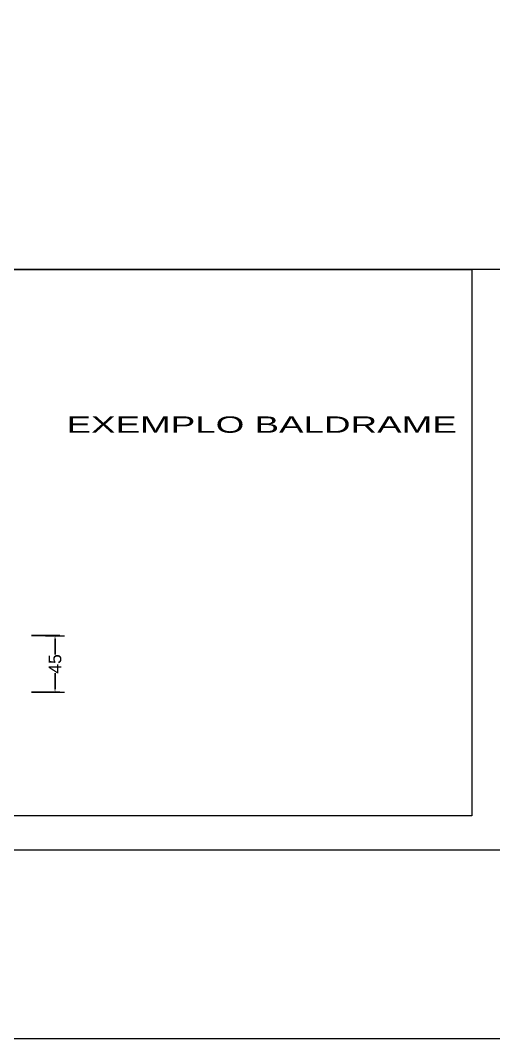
# Model space of a CAD drawing. Header units: millimetres. Extents: x 0 to 84, y 0 to 59.4.
# Drawn here: x 38.99 to 46.51, y 0 to 16.19 of the extents above; entities that cross this region are included whole.
import ezdxf
from ezdxf.enums import TextEntityAlignment as Align

# ---------------------------------------------------------------- set-up
doc = ezdxf.new("R2010")
doc.units = ezdxf.units.MM
for name, color, linetype, lineweight in [('FUN_COTAS', 2, 'Continuous', 0), ('FUN_TXT_ARMADURAS', 3, 'Continuous', 0), ('QUAD_BORDA', 1, 'Continuous', 20), ('QUAD_LIMITES', 2, 'Continuous', 0)]:
    doc.layers.add(name, color=color, linetype=linetype, lineweight=lineweight)
doc.styles.add('CYPETXT', font='arial.ttf', dxfattribs={"height": 0.2})
doc.styles.add('CYPETXT_0.3', font='arial.ttf', dxfattribs={"height": 0.2})
doc.dimstyles.new('cype_arrow', dxfattribs={"dimtxt": 0.18, "dimasz": 0.05, "dimexe": 0.075, "dimexo": 0.075, "dimgap": 0, "dimtad": 0, "dimdec": 4, "dimzin": 0, "dimdsep": 46, "dimtxsty": 'CYPETXT_0.3', "dimcen": 0.09, "dimadec": 0, "dimazin": 0, "dimtfac": 1, "dimtdec": 4, "dimtofl": 0, "dimtmove": 2, "dimatfit": 3, "dimfxl": 1, "dimtolj": 1, "dimtzin": 0, "dimarcsym": 0})

# ---------------------------------------------------------------- blocks, each defined once
blk = doc.blocks.new('*D71')
at = {"layer": 'Defpoints', "color": 0}
for p in [(39.092, 6.406), (39.542, 6.406), (39.092, 5.506)]:
    blk.add_point(p, dxfattribs=at)
at = {"layer": 'FUN_COTAS', "color": 0, "lineweight": -2, "transparency": 16777216}
for p, q in [((39.167, 6.406), (39.617, 6.406)), ((39.542, 6.356), (39.542, 6.104)), ((39.542, 5.556), (39.542, 5.808)), ((39.167, 5.506), (39.617, 5.506))]:
    blk.add_line(p, q, dxfattribs=at)
at = {"layer": 'FUN_COTAS', "color": 0, "transparency": 16777216}
for points in [[(39.533, 6.356), (39.55, 6.356), (39.542, 6.406)], [(39.533, 5.556), (39.55, 5.556), (39.542, 5.506)]]:
    blk.add_solid(points, dxfattribs=at)
at = {"layer": 'FUN_COTAS', "color": 0, "transparency": 16777216, "insert": (39.542, 5.956), "char_height": 0.2, "attachment_point": 5, "rotation": 90, "style": 'CYPETXT_0.3'}
blk.add_mtext('\\A1;45', dxfattribs=at)

msp = doc.modelspace()

# ---------------------------------------------------------------- linework, layer by layer
at = {"layer": 'FUN_COTAS', "color": 18, "true_color": 0x000000}
for p, q in [((39.39152, 6.40558), (39.69152, 6.40558)), ((39.39152, 5.50558), (39.69152, 5.50558))]:
    msp.add_line(p, q, dxfattribs=at)
at = {"layer": 'QUAD_BORDA', "color": 18, "true_color": 0x000000}
msp.add_lwpolyline([(3, 3), (81, 3), (81, 56.4), (3, 56.4), (3, 3)], close=True, dxfattribs=at)
at = {"layer": 'QUAD_LIMITES', "color": 18, "true_color": 0x000000}
for points in [[(0, 0), (84, 0), (84, 59.4), (0, 59.4), (0, 0)], [(28.05021, 26.29833), (50.25892, 26.29833), (50.25892, 12.22877), (28.05021, 12.22877)], [(28.05021, 12.22877), (46.1617, 12.22877), (46.1617, 3.54233), (28.05021, 3.54233)]]:
    msp.add_lwpolyline(points, close=True, dxfattribs=at)

# ---------------------------------------------------------------- texts
at = {"layer": 'FUN_TXT_ARMADURAS', "color": 18, "true_color": 0x000000, "style": 'CYPETXT', "width": 1.608432}
msp.add_text('EXEMPLO BALDRAME', height=0.26, dxfattribs=at).set_placement((39.7239, 9.63124), (45.9249, 9.63124), align=Align.FIT)

# ---------------------------------------------------------------- dimensions: what is measured, and where the dimension line sits
at = {"layer": 'FUN_COTAS', "color": 18, "true_color": 0x000000}
dim = msp.add_aligned_dim(p1=(39.09152, 5.50558), p2=(39.09152, 6.40558), distance=-0.45, text='45', dimstyle='cype_arrow', dxfattribs=at)
dim.commit()
dim.dimension.update_dxf_attribs({"geometry": '*D71', "text_midpoint": (39.54152, 5.95558)})

doc.saveas('drawing.dxf')
